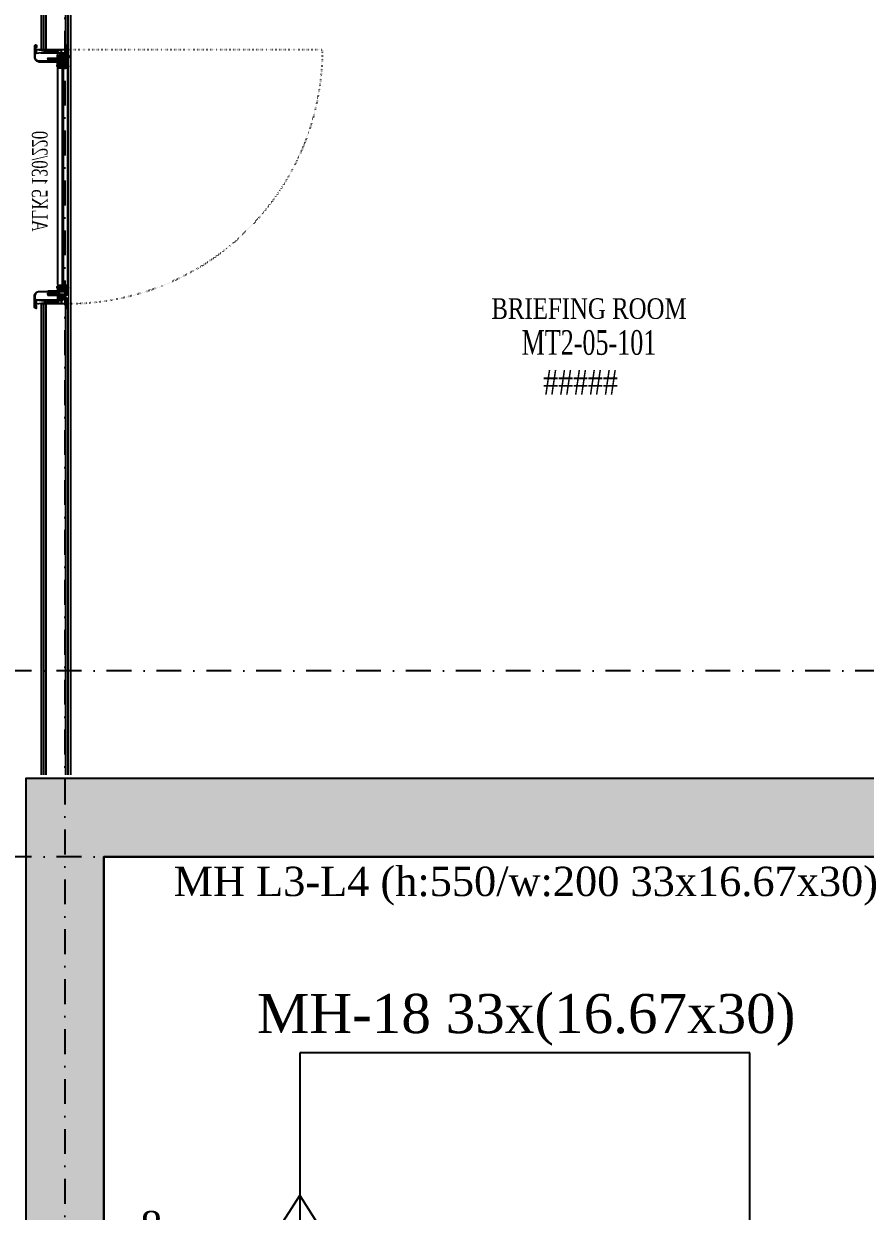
# Model space of a CAD drawing. Header units: inches. Extents: x -772 to 6765, y -813 to 4093.
# Drawn here: x 1229 to 1659, y 2369 to 2976 of the extents above; entities that cross this region are included whole.
import ezdxf
from ezdxf.enums import TextEntityAlignment as Align

# ---------------------------------------------------------------- set-up
doc = ezdxf.new("R2010")
doc.units = ezdxf.units.IN
doc.header["$MEASUREMENT"] = 0
doc.set_wipeout_variables(frame=1)
for name, pattern in [('DASHDOT', [25.4, 12.7, -6.35, 0, -6.35]), ('DASHED', [19.05, 12.7, -6.35]), ('DOT2', [3.175, 0, -3.175]), ('TRATTO-PUNTO', [1, 0.5, -0.25, 0, -0.25])]:
    doc.linetypes.add(name, pattern=pattern)
for name, color, linetype in [('A_Cam_Glazing', 143, 'Continuous'), ('A_Cam_Tarama', 141, 'Continuous'), ('A_Camekan_Showcase', 11, 'Continuous'), ('A_DogramaAks', 1, 'DASHDOT'), ('A_DuvarAlcipan_WallPlasterboard', 53, 'Continuous'), ('A_IzdusumGenel_ProjectionGeneral', 54, 'DOT2'), ('A_Kapi_Mentese', 194, 'Continuous'), ('A_Metal_Metal', 187, 'Continuous'), ('FHM_BEYAZ ALÇIPAN', 7, 'Continuous'), ('H_GAP_KapiIzdusum', 8, 'DOT2'), ('H_GAP_PozKapi', 9, 'Continuous'), ('H_ROM_MahalEng', 61, 'Continuous'), ('H_ROM_MahalNumarasi', 61, 'Continuous'), ('H_STR_Aks', 250, 'DASHDOT'), ('H_STR_Betonarme', 4, 'Continuous'), ('H_STR_BetonarmeTarama', 251, 'Continuous'), ('H_STR_Merdiven', 190, 'Continuous'), ('H_TXT_Yazi_Text', 72, 'Continuous'), ('TARAMA', 251, 'Continuous')]:
    doc.layers.add(name, color=color, linetype=linetype)
doc.layers.add('H_GAP_Kapi', color=120, linetype='Continuous', lineweight=25)
doc.styles.add('HG', font='times.ttf')
doc.styles.add('HG_POZ', font='times.ttf')
doc.styles.add('XR_IZM_MH_PLN_04_ROM$0$HG', font='times.ttf')

# ---------------------------------------------------------------- blocks, each defined once
blk = doc.blocks.new('*U48')
at = {"layer": 'Defpoints'}
blk.add_lwpolyline([(430, 0), (0, 0), (0, -820), (430, -820)], close=True, dxfattribs=at)
at = {"layer": 'H_STR_Merdiven'}
for p, q in [((330, -100), (100, -100)), ((100, -100), (100, -403)), ((330, -187), (330, -100)), ((80.75, -203), (100, -173)), ((100, -173), (119.25, -203))]:
    blk.add_line(p, q, dxfattribs=at)
at = {"layer": 'Defpoints', "style": 'HG'}
blk.add_text('MH L3-L4 (h:550/w:200 33x16.67x30)', height=15, dxfattribs=at).set_placement((215.54, -20), align=Align.CENTER)
at = {"layer": 'H_TXT_Yazi_Text', "style": 'HG'}
blk.add_text('8', height=15, dxfattribs=at).set_placement((24.22, -195.88), align=Align.CENTER)
blk.add_attdef('MERDIVENADI', text='', height=20, dxfattribs=at).set_placement((215.23, -90), align=Align.CENTER)
blk = doc.blocks.new('Not_Mahal')
at = {"color": 0, "style": 'XR_IZM_MH_PLN_04_ROM$0$HG', "width": 0.7}
blk.add_attdef('NO', text='', height=18, dxfattribs=at).set_placement((0, 22.5), align=Align.MIDDLE_CENTER)
blk = doc.blocks.new('314044')
at = {"layer": 'A_Kapi_Mentese', "linetype": 'DOT2', "ltscale": 0.01}
for p, q in [((9.4, 0.2), (-8.5, 0.2)), ((0, 9.9), (0, -9.6))]:
    blk.add_line(p, q, dxfattribs=at)
for points in [[(13.7, 14), (14.3, 14, 0.493145), (15.8, 15.9), (14.2, 21.8), (14.2, 38.4), (18.1, 44.9, -0.263278), (19.8, 45.9), (21.7, 45.9), (21.7, 43.4), (21, 43.4, 0.339454), (20, 42.7), (18.7, 37.8), (18.7, 30.4), (18.4, 30.1), (18.7, 29.8), (18.7, 22.4), (19.6, 19.1, 0.339454), (20.6, 18.4), (21.3, 18.4), (21.7, 18), (21.2, 17.5), (21.7, 17), (21.2, 16.5), (21.7, 16), (21.2, 15.5), (21.7, 15), (21.2, 14.5), (21.7, 14), (23.7, 14), (23.7, 12.5), (15.2, 11), (2, 11, 0.414214), (1.5, 10.5), (1.5, 6.5, 0.310868), (2.1, 5.6, -5.415339), (-2.1, 5.6, 0.310868), (-1.5, 6.5), (-1.5, 12.5, -0.414214), (0, 14), (13.8, 14), (14.3, 14.5), (13.8, 15), (14.3, 15.5), (13.8, 16), (14.3, 16.5), (13.8, 17), (14.3, 17.5), (13.8, 18), (14.2, 18.4), (15.1, 18.4)], [(14.2, 37.8), (12.8, 41.9, -0.414214), (12.3, 42.4), (12.3, 45.9), (10.3, 45.9), (10.3, 31.1), (10.6, 30.8), (10.3, 30.5), (10.3, 15.7), (12.3, 15.7), (12.3, 19.2, -0.414214), (12.8, 19.7), (14.2, 23.9)], [(15.9, 41.3), (15.5, 42.7, 0.339454), (14.6, 43.4), (13.8, 43.4), (13.8, 45.9), (15.7, 45.9, -0.263278), (17.4, 44.9), (17.7, 44.3)], [(19.7, 41.1), (21.4, 38.4), (21.4, 21.8), (20.5, 18.4, -0.339454)], [(21.3, 37.6), (22.7, 41.8, 0.414214), (23.2, 42.3), (23.2, 45.8), (25.2, 45.8), (25.2, 31), (24.9, 30.7), (25.2, 30.4), (25.2, 15.7)], [(25.2, 15.7), (23.2, 15.7), (23.2, 19.2, 0.414214), (22.7, 19.7), (21.3, 23.9)]]:
    blk.add_lwpolyline(points, format="xyb", dxfattribs=at)
blk.add_circle((0, 0.2), 4, dxfattribs=at)
blk = doc.blocks.new('312058')
at = {"layer": 'TARAMA'}
h = blk.add_hatch(dxfattribs=at)
h.set_pattern_fill('DOTS', color=256, scale=8, style=0)
h.set_pattern_definition([(0, (-638.794, -1104.35344), (0.25, 0.5), [0, -0.5])])
edge = h.paths.add_edge_path()
edge.add_arc((2.3, 3.3), 0.1, 100.1882, 180)
edge.add_line((2.2, 3.3), (2.2, 1))
edge.add_arc((1.9, 1), 0.3, 270, 360, ccw=False)
edge.add_line((1.9, 0.7), (1.2, 0.7))
edge.add_arc((1.2, 1), 0.3, 180, 270, ccw=False)
edge.add_line((0.9, 1), (0.9, 1.8))
edge.add_arc((0.8, 1.8), 0.1, 0, 90)
edge.add_line((0.8, 1.9), (0.2, 1.9))
edge.add_arc((0.2, 1.8), 0.1, 90, 180)
edge.add_line((0.1, 1.8), (0.1, -1.8))
edge.add_arc((0.2, -1.8), 0.1, 180, 270)
edge.add_line((0.2, -1.9), (0.8, -1.9))
edge.add_arc((0.8, -1.8), 0.1, 270, 360)
edge.add_line((0.9, -1.8), (0.9, -0.9))
edge.add_arc((1.2, -0.9), 0.3, 90, 180, ccw=False)
edge.add_line((1.2, -0.6), (1.9, -0.6))
edge.add_arc((1.9, -0.9), 0.3, 0, 90, ccw=False)
edge.add_line((2.2, -0.9), (2.2, -11.4))
edge.add_arc((2.7, -11.4), 0.5, 180.00002, 359.99998)
edge.add_line((3.2, -11.4), (3.2, -4))
edge.add_arc((3.5, -4), 0.3, 79.8118, 180, ccw=False)
edge.add_line((3.6, -3.7), (4.9, -3.9))
edge.add_arc((4.9, -3.8), 0.1, 259.8118, 420)
edge.add_line((5, -3.7), (4.3, -3.3))
edge.add_arc((4.4, -3.1), 0.25, 126.40726, 240, ccw=False)
edge.add_arc((2.1, 0), 3.6, 306.40726, 413.59274)
edge.add_arc((4.4, 3.1), 0.25, 120, 233.59274, ccw=False)
edge.add_line((4.3, 3.3), (5, 3.7))
edge.add_arc((4.9, 3.8), 0.1, 300, 460.1882)
edge.add_line((4.9, 3.9), (2.3, 3.4))
edge = h.paths.add_edge_path(flags=16)
edge.add_arc((3, 2.7), 0.3, 71.25066, 180)
edge.add_line((2.7, 2.7), (2.7, -2.7))
edge.add_arc((3, -2.7), 0.3, 180, 288.74934)
edge.add_arc((2.1, 0), 3.1, 288.74934, 431.25066)
for points in [[(2.3, 3.5, 0.363041), (2.1, 3.3), (2.1, 1, -0.414214), (1.9, 0.8), (1.2, 0.8, -0.414214), (1, 1), (1, 1.8, 0.414214), (0.8, 2), (0.2, 2, 0.414214), (0, 1.8), (0, -1.8, 0.414214), (0.2, -2), (0.8, -2, 0.414214), (1, -1.8), (1, -0.9, -0.414214), (1.2, -0.8), (1.9, -0.8, -0.414214), (2.1, -0.9), (2.1, -11.4, 1), (3.3, -11.4), (3.3, -4, -0.467308), (3.5, -3.8), (4.9, -4, 0.8405), (5, -3.6), (4.3, -3.2, -0.540657), (4.3, -3, 0.505057), (4.3, 3, -0.540657), (4.3, 3.2), (5, 3.6, 0.8405), (4.9, 4)], [(3.1, 2.8, 0.513651), (2.8, 2.7), (2.8, -2.7, 0.513651), (3.1, -2.8, 0.716599)]]:
    blk.add_lwpolyline(points, format="xyb", close=True)
blk = doc.blocks.new('312063')
at = {"layer": 'TARAMA'}
h = blk.add_hatch(dxfattribs=at)
h.set_pattern_fill('NET', color=256, scale=10, angle=315, style=0)
edge = h.paths.add_edge_path()
edge.add_arc((-0.2, -2), 0.2, 0, 90)
edge.add_line((-0.2, -1.8), (-0.8, -1.8))
edge.add_arc((-0.8, -2), 0.2, 90, 180)
edge.add_line((-1, -2), (-1, -4.1))
edge.add_arc((-1.2, -4.1), 0.2, -80.81805, 0, ccw=False)
edge.add_line((-1.1, -4.3), (-3.7, -4.6))
edge.add_arc((-3.8, -4.4), 0.2, 121.15973, 279.18195, ccw=False)
edge.add_line((-3.9, -4.2), (-3.7, -4.1))
edge.add_arc((-3.8, -3.9), 0.2, 301.15973, 421.38314)
edge.add_arc((-2.1, -0.9), 3.25, 118.61686, 241.38314, ccw=False)
edge.add_arc((-3.8, 2.1), 0.2, 298.61686, 418.84027)
edge.add_line((-3.7, 2.3), (-3.9, 2.4))
edge.add_arc((-3.8, 2.6), 0.2, 80.81805, 238.84027, ccw=False)
edge.add_line((-3.7, 2.8), (-1.1, 2.5))
edge.add_arc((-1.2, 2.3), 0.2, 0, 80.81805, ccw=False)
edge.add_line((-1, 2.3), (-1, 0.2))
edge.add_arc((-0.8, 0.2), 0.2, 180, 270)
edge.add_line((-0.8, 0), (-0.2, 0))
edge.add_arc((-0.2, 0.2), 0.2, 270, 360)
edge.add_line((0, 0.2), (0, 1))
edge.add_arc((0.2, 1), 0.2, 90, 180, ccw=False)
edge.add_line((0.2, 1.2), (0.8, 1.2))
edge.add_arc((0.8, 1), 0.2, 0, 90, ccw=False)
edge.add_line((1, 1), (1, -2.8))
edge.add_arc((0.8, -2.8), 0.2, 270, 360, ccw=False)
edge.add_line((0.8, -3), (0.2, -3))
edge.add_arc((0.2, -2.8), 0.2, 180, 270, ccw=False)
edge.add_line((0, -2.8), (0, -2))
edge = h.paths.add_edge_path(flags=16)
edge.add_arc((-2.4, -2.8), 0.5, 262.51649, 360)
edge.add_line((-1.9, -2.8), (-1.9, 1))
edge.add_arc((-2.4, 1), 0.5, 360, 457.48351)
edge.add_arc((-2.1, -0.9), 2.45, 97.48351, 262.51649)
for points in [[(0, -2, 0.414214), (-0.2, -1.8), (-0.8, -1.8, 0.414214), (-1, -2), (-1, -4.1, -0.368018), (-1.1, -4.3), (-3.7, -4.6, -0.824499), (-3.9, -4.2), (-3.7, -4.1, 0.578651), (-3.7, -3.8, -0.593558), (-3.7, 2, 0.578651), (-3.7, 2.3), (-3.9, 2.4, -0.824499), (-3.7, 2.8), (-1.1, 2.5, -0.368018), (-1, 2.3), (-1, 0.2, 0.414214), (-0.8, 0), (-0.2, 0, 0.414214), (0, 0.2), (0, 1, -0.414214), (0.2, 1.2), (0.8, 1.2, -0.414214), (1, 1), (1, -2.8, -0.414214), (0.8, -3), (0.2, -3, -0.414214), (0, -2.8)], [(-2.4, -3.3, 0.453007), (-1.9, -2.8), (-1.9, 1, 0.453007), (-2.4, 1.5, 0.877231)]]:
    blk.add_lwpolyline(points, format="xyb", close=True)
blk = doc.blocks.new('*U245')
at = {"ltscale": 15}
for p, q in [((-27.9, 0.9), (-28.7, 0)), ((-27.9, -0.9), (-28.7, 0)), ((-25.9, 1.5), (-27.9, 0.9)), ((-25.9, 1.5), (-25.9, -1.5)), ((-23.9, -2.1), (-21.5, 2.1)), ((-23.7, -2.2), (-21.3, 2)), ((-22.4, -2.1), (-20, 2.1)), ((-22.2, -2.2), (-19.8, 2)), ((-21.5, 1.5), (-21.3, 2)), ((-20.9, -2.1), (-18.5, 2.1)), ((-20.7, -2.2), (-18.3, 2)), ((-20, 1.5), (-19.8, 2)), ((-19.4, -2.1), (-17, 2.1)), ((-19.2, -2.2), (-16.8, 2)), ((-18.5, 1.5), (-18.3, 2)), ((-17.9, -2.1), (-15.5, 2.1)), ((-17.7, -2.2), (-15.3, 2)), ((-17, 1.5), (-16.8, 2)), ((-16.4, -2.1), (-14, 2.1)), ((-16.2, -2.2), (-13.8, 2)), ((-15.5, 1.5), (-15.3, 2)), ((-14.9, -2.1), (-12.5, 2.1)), ((-14.7, -2.2), (-12.3, 2)), ((-14, 1.5), (-13.8, 2)), ((-13.4, -2.1), (-11, 2.1)), ((-13.2, -2.2), (-10.8, 2)), ((-12.5, 1.5), (-12.3, 2)), ((-11.9, -2.1), (-9.5, 2.1)), ((-11.7, -2.2), (-9.3, 2)), ((-11, 1.5), (-10.8, 2)), ((-10.4, -2.1), (-8, 2.1)), ((-10.2, -2.2), (-7.8, 2)), ((-9.5, 1.5), (-9.3, 2)), ((-8.9, -2.1), (-6.5, 2.1)), ((-8.7, -2.2), (-6.3, 2)), ((-8, 1.5), (-7.8, 2)), ((-7.4, -2.1), (-5, 2.1)), ((-7.2, -2.2), (-4.8, 2)), ((-6.5, 1.5), (-6.3, 2)), ((-5.9, -2.1), (-3.5, 2.1)), ((-5.7, -2.2), (-3.3, 2)), ((-5, 1.5), (-4.8, 2)), ((-4.4, -2.1), (-2, 2.1)), ((-4.2, -2.2), (-1.8, 2)), ((-3.5, 1.5), (-3.3, 2)), ((-2, 1.5), (-1.8, 2)), ((-0.5, 4.2), (-1.5, 1.5)), ((0, 0.5), (-0.6, 0.5)), ((-27.9, -0.9), (-25.9, -1.5)), ((-8.6, -1.5), (-25.9, -1.5)), ((-23.9, -2.1), (-23.9, -1.5)), ((-23.3, -1.5), (-22.1, -1.5)), ((-22.4, -2.1), (-22.4, -1.5)), ((-21.8, -1.5), (-20.6, -1.5)), ((-20.9, -2.1), (-20.9, -1.5)), ((-20.3, -1.5), (-19.1, -1.5)), ((-19.4, -2.1), (-19.4, -1.5)), ((-18.8, -1.5), (-17.6, -1.5)), ((-17.9, -2.1), (-17.9, -1.5)), ((-17.3, -1.5), (-16.1, -1.5)), ((-16.4, -2.1), (-16.4, -1.5)), ((-15.8, -1.5), (-14.6, -1.5)), ((-14.9, -2.1), (-14.9, -1.5)), ((-14.3, -1.5), (-13.1, -1.5)), ((-13.4, -2.1), (-13.4, -1.5)), ((-12.8, -1.5), (-11.6, -1.5)), ((-11.9, -2.1), (-11.9, -1.5)), ((-11.3, -1.5), (-10.1, -1.5)), ((-10.4, -2.1), (-10.4, -1.5)), ((-9.8, -1.5), (-8.6, -1.5)), ((-8.9, -2.1), (-8.9, -1.5)), ((-8.3, -1.5), (-7.1, -1.5)), ((-7.4, -2.1), (-7.4, -1.5)), ((-6.8, -1.5), (-5.6, -1.5)), ((-5.9, -2.1), (-5.9, -1.5)), ((-5.3, -1.5), (-4.1, -1.5)), ((-4.4, -2.1), (-4.4, -1.5)), ((-3.8, -1.5), (-2.1, -1.5)), ((-0.5, -4.2), (-1.5, -1.5)), ((0, -0.5), (-0.6, -0.5))]:
    blk.add_line(p, q, dxfattribs=at)
for p, q in [((-6.9, 1.5), (-25.9, 1.5)), ((-20.4, 1.5), (-21.6, 1.5)), ((-18.9, 1.5), (-20.1, 1.5)), ((-17.4, 1.5), (-18.6, 1.5)), ((-15.9, 1.5), (-17.1, 1.5)), ((-14.4, 1.5), (-15.6, 1.5)), ((-12.9, 1.5), (-14.1, 1.5)), ((-11.4, 1.5), (-12.6, 1.5)), ((-9.9, 1.5), (-11.1, 1.5)), ((-8.4, 1.5), (-9.6, 1.5)), ((-6.9, 1.5), (-8.1, 1.5)), ((-5.4, 1.5), (-6.6, 1.5)), ((-3.9, 1.5), (-5.1, 1.5)), ((-2.4, 1.5), (-3.6, 1.5)), ((-1.5, 1.5), (-2.1, 1.5)), ((0, 0.5), (0, 4.1)), ((-1.5, -1.5), (-2.1, -1.5)), ((0, -0.5), (0, -4.1))]:
    blk.add_line(p, q)
for centre, radius, start, end in [((-29, 3.9), 3.92, 274.361, 322.10246), ((-29, -3.9), 3.92, 37.89754, 85.639), ((-21.4, 2), 0.0971, 330.32042, 150.32042), ((-19.9, 2), 0.0971, 330.32042, 150.32042), ((-18.4, 2), 0.0971, 330.32042, 150.32042), ((-16.9, 2), 0.0971, 330.32042, 150.32042), ((-15.4, 2), 0.0971, 330.32042, 150.32042), ((-13.9, 2), 0.0971, 330.32042, 150.32042), ((-12.4, 2), 0.0971, 330.32042, 150.32042), ((-10.9, 2), 0.0971, 330.32042, 150.32042), ((-9.4, 2), 0.0971, 330.32042, 150.32042), ((-7.9, 2), 0.0971, 330.32042, 150.32042), ((-6.4, 2), 0.0971, 330.32042, 150.32042), ((-4.9, 2), 0.0971, 330.32042, 150.32042), ((-3.4, 2), 0.0971, 330.32042, 150.32042), ((-1.9, 2), 0.0971, 330.32042, 150.32042), ((-0.6, 0), 0.486, 90, 270), ((-0.3, 4.1), 0.25, 0, 150.08641), ((-23.8, -2.2), 0.0971, 150.32042, 330.32042), ((-22.3, -2.2), 0.0971, 150.32042, 330.32042), ((-20.8, -2.2), 0.0971, 150.32042, 330.32042), ((-19.3, -2.2), 0.0971, 150.32042, 330.32042), ((-17.8, -2.2), 0.0971, 150.32042, 330.32042), ((-16.3, -2.2), 0.0971, 150.32042, 330.32042), ((-14.8, -2.2), 0.0971, 150.32042, 330.32042), ((-13.3, -2.2), 0.0971, 150.32042, 330.32042), ((-11.8, -2.2), 0.0971, 150.32042, 330.32042), ((-10.3, -2.2), 0.0971, 150.32042, 330.32042), ((-8.8, -2.2), 0.0971, 150.32042, 330.32042), ((-7.3, -2.2), 0.0971, 150.32042, 330.32042), ((-5.8, -2.2), 0.0971, 150.32042, 330.32042), ((-4.3, -2.2), 0.0971, 150.32042, 330.32042), ((-0.3, -4.1), 0.25, 209.91359, 0)]:
    blk.add_arc(centre, radius, start, end, dxfattribs=at)
blk = doc.blocks.new('*U246')
at = {"ltscale": 15}
for p, q in [((-18.9, 0.9), (-19.7, 0)), ((-18.9, -0.9), (-19.7, 0)), ((-16.9, 1.5), (-18.9, 0.9)), ((-16.9, 1.5), (-16.9, -1.5)), ((-14.9, -2.1), (-12.5, 2.1)), ((-14.7, -2.2), (-12.3, 2)), ((-13.4, -2.1), (-11, 2.1)), ((-13.2, -2.2), (-10.8, 2)), ((-12.5, 1.5), (-12.3, 2)), ((-11.9, -2.1), (-9.5, 2.1)), ((-11.7, -2.2), (-9.3, 2)), ((-11, 1.5), (-10.8, 2)), ((-10.4, -2.1), (-8, 2.1)), ((-10.2, -2.2), (-7.8, 2)), ((-9.5, 1.5), (-9.3, 2)), ((-8.9, -2.1), (-6.5, 2.1)), ((-8.7, -2.2), (-6.3, 2)), ((-8, 1.5), (-7.8, 2)), ((-7.4, -2.1), (-5, 2.1)), ((-7.2, -2.2), (-4.8, 2)), ((-6.5, 1.5), (-6.3, 2)), ((-5.9, -2.1), (-3.5, 2.1)), ((-5.7, -2.2), (-3.3, 2)), ((-5, 1.5), (-4.8, 2)), ((-4.4, -2.1), (-2, 2.1)), ((-4.2, -2.2), (-1.8, 2)), ((-3.5, 1.5), (-3.3, 2)), ((-2, 1.5), (-1.8, 2)), ((-0.5, 4.2), (-1.5, 1.5)), ((0, 0.5), (-0.6, 0.5)), ((-18.9, -0.9), (-16.9, -1.5)), ((-8.6, -1.5), (-16.9, -1.5)), ((-14.9, -2.1), (-14.9, -1.5)), ((-14.3, -1.5), (-13.1, -1.5)), ((-13.4, -2.1), (-13.4, -1.5)), ((-12.8, -1.5), (-11.6, -1.5)), ((-11.9, -2.1), (-11.9, -1.5)), ((-11.3, -1.5), (-10.1, -1.5)), ((-10.4, -2.1), (-10.4, -1.5)), ((-9.8, -1.5), (-8.6, -1.5)), ((-8.9, -2.1), (-8.9, -1.5)), ((-8.3, -1.5), (-7.1, -1.5)), ((-7.4, -2.1), (-7.4, -1.5)), ((-6.8, -1.5), (-5.6, -1.5)), ((-5.9, -2.1), (-5.9, -1.5)), ((-5.3, -1.5), (-4.1, -1.5)), ((-4.4, -2.1), (-4.4, -1.5)), ((-3.8, -1.5), (-2.1, -1.5)), ((-0.5, -4.2), (-1.5, -1.5)), ((0, -0.5), (-0.6, -0.5))]:
    blk.add_line(p, q, dxfattribs=at)
for p, q in [((-6.9, 1.5), (-16.9, 1.5)), ((-11.4, 1.5), (-12.6, 1.5)), ((-9.9, 1.5), (-11.1, 1.5)), ((-8.4, 1.5), (-9.6, 1.5)), ((-6.9, 1.5), (-8.1, 1.5)), ((-5.4, 1.5), (-6.6, 1.5)), ((-3.9, 1.5), (-5.1, 1.5)), ((-2.4, 1.5), (-3.6, 1.5)), ((-1.5, 1.5), (-2.1, 1.5)), ((0, 0.5), (0, 4.1)), ((-1.5, -1.5), (-2.1, -1.5)), ((0, -0.5), (0, -4.1))]:
    blk.add_line(p, q)
for centre, radius, start, end in [((-20, 3.9), 3.92, 274.361, 322.10246), ((-20, -3.9), 3.92, 37.89754, 85.639), ((-12.4, 2), 0.0971, 330.32042, 150.32042), ((-10.9, 2), 0.0971, 330.32042, 150.32042), ((-9.4, 2), 0.0971, 330.32042, 150.32042), ((-7.9, 2), 0.0971, 330.32042, 150.32042), ((-6.4, 2), 0.0971, 330.32042, 150.32042), ((-4.9, 2), 0.0971, 330.32042, 150.32042), ((-3.4, 2), 0.0971, 330.32042, 150.32042), ((-1.9, 2), 0.0971, 330.32042, 150.32042), ((-0.6, 0), 0.486, 90, 270), ((-0.3, 4.1), 0.25, 0, 150.08641), ((-14.8, -2.2), 0.0971, 150.32042, 330.32042), ((-13.3, -2.2), 0.0971, 150.32042, 330.32042), ((-11.8, -2.2), 0.0971, 150.32042, 330.32042), ((-10.3, -2.2), 0.0971, 150.32042, 330.32042), ((-8.8, -2.2), 0.0971, 150.32042, 330.32042), ((-7.3, -2.2), 0.0971, 150.32042, 330.32042), ((-5.8, -2.2), 0.0971, 150.32042, 330.32042), ((-4.3, -2.2), 0.0971, 150.32042, 330.32042), ((-0.3, -4.1), 0.25, 209.91359, 0)]:
    blk.add_arc(centre, radius, start, end, dxfattribs=at)
blk = doc.blocks.new('ALK 5 (mirror)')
at = {"lineweight": -3, "ltscale": 0.2}
blk.add_wipeout([(3656.11, 1641.61), (3526.08, 1641.61), (3526.08, 1624.65), (3656.11, 1624.65)], dxfattribs=at).dxf.layer = 'H_GAP_KapiIzdusum'
at = {"layer": 'A_Cam_Glazing'}
for p, q in [((3647.65, 1639.23), (3534.56, 1639.23)), ((3534.56, 1638.63), (3534.56, 1639.23)), ((3534.56, 1638.63), (3534.56, 1639.23)), ((3647.65, 1638.63), (3534.56, 1638.63)), ((3647.65, 1638.63), (3647.65, 1639.23))]:
    blk.add_line(p, q, dxfattribs=at)
at = {"layer": 'A_Cam_Tarama'}
for p, q in [((3647.65, 1639.03), (3534.56, 1639.03)), ((3647.65, 1638.83), (3534.56, 1638.83))]:
    blk.add_line(p, q, dxfattribs=at)
at = {"layer": 'A_Camekan_Showcase'}
for p, q in [((3535.95, 1641.61), (3646.42, 1641.61)), ((3646.42, 1636.31), (3535.95, 1636.31))]:
    blk.add_line(p, q, dxfattribs=at)
at = {"layer": 'A_DogramaAks', "linetype": 'TRATTO-PUNTO'}
for p, q in [((3531, 1638.32), (3526.82, 1638.32)), ((3651.21, 1638.32), (3655.39, 1638.32))]:
    blk.add_line(p, q, dxfattribs=at)
at = {"layer": 'A_DuvarAlcipan_WallPlasterboard'}
blk.add_line((3656.11, 1638.05), (3656.11, 1640.55), dxfattribs=at)
at = {"layer": 'A_IzdusumGenel_ProjectionGeneral', "linetype": 'DASHED'}
for p, q in [((3528.37, 1641.16), (3525.07, 1641.41)), ((3525.07, 1641.16), (3528.37, 1641.41)), ((3526.1, 1625.55), (3528.1, 1640.55)), ((3528.1, 1625.55), (3526.1, 1640.55)), ((3526.1, 1640.55), (3526.1, 1625.55)), ((3529.65, 1639.12), (3529.27, 1640.12)), ((3530.24, 1639.1), (3530.62, 1640.12)), ((3533.93, 1637.16), (3532.58, 1640.76)), ((3532.58, 1637.16), (3533.93, 1640.76)), ((3648.28, 1637.16), (3649.63, 1640.76)), ((3649.63, 1637.16), (3648.28, 1640.76)), ((3651.97, 1639.1), (3651.59, 1640.12)), ((3652.56, 1639.12), (3652.94, 1640.12)), ((3653.84, 1641.16), (3657.14, 1641.41)), ((3657.14, 1641.16), (3653.84, 1641.41)), ((3654.11, 1625.55), (3656.11, 1640.55)), ((3656.11, 1625.55), (3654.11, 1640.55)), ((3654.11, 1640.55), (3654.11, 1625.55)), ((3529.27, 1636.52), (3529.65, 1637.52)), ((3530.62, 1636.52), (3530.24, 1637.54)), ((3651.59, 1636.52), (3651.97, 1637.54)), ((3652.94, 1636.52), (3652.56, 1637.52)), ((3525.07, 1624.7), (3528.37, 1624.95)), ((3528.37, 1624.7), (3525.07, 1624.95)), ((3657.14, 1624.7), (3653.84, 1624.95)), ((3653.84, 1624.7), (3657.14, 1624.95))]:
    blk.add_line(p, q, dxfattribs=at)
at = {"layer": 'A_IzdusumGenel_ProjectionGeneral', "linetype": 'Continuous'}
for p, q in [((3528.77, 1639.02), (3528.45, 1639.02)), ((3528.77, 1638.92), (3528.45, 1638.92)), ((3528.77, 1638.12), (3528.77, 1638.52)), ((3653.44, 1639.02), (3653.76, 1639.02)), ((3653.44, 1638.92), (3653.76, 1638.92)), ((3653.44, 1638.12), (3653.44, 1638.52)), ((3528.77, 1637.72), (3528.45, 1637.72)), ((3528.77, 1637.62), (3528.45, 1637.62)), ((3529.07, 1637.52), (3529.22, 1637.52)), ((3529.29, 1637.52), (3530.22, 1637.52)), ((3652.91, 1637.52), (3651.99, 1637.52)), ((3653.14, 1637.52), (3652.99, 1637.52)), ((3653.44, 1637.72), (3653.76, 1637.72)), ((3653.44, 1637.62), (3653.76, 1637.62))]:
    blk.add_line(p, q, dxfattribs=at)
at = {"layer": 'A_IzdusumGenel_ProjectionGeneral', "linetype": 'DASHED'}
for points in [[(3525.07, 1641.16), (3525.07, 1641.41), (3528.37, 1641.41), (3528.37, 1641.16)], [(3533.93, 1637.16), (3532.58, 1637.16), (3532.58, 1640.76), (3533.93, 1640.76)], [(3648.28, 1637.16), (3649.63, 1637.16), (3649.63, 1640.76), (3648.28, 1640.76)], [(3657.14, 1641.16), (3657.14, 1641.41), (3653.84, 1641.41), (3653.84, 1641.16)], [(3525.07, 1624.7), (3525.07, 1624.95), (3528.37, 1624.95), (3528.37, 1624.7)], [(3657.14, 1624.7), (3657.14, 1624.95), (3653.84, 1624.95), (3653.84, 1624.7)]]:
    blk.add_lwpolyline(points, close=True, dxfattribs=at)
for points in [[(3526.1, 1625.55), (3528.1, 1625.55), (3528.1, 1640.55), (3526.1, 1640.55)], [(3529.27, 1639.12), (3529.27, 1640.12), (3530.62, 1640.12), (3530.62, 1636.52)], [(3652.94, 1639.12), (3652.94, 1640.12), (3651.59, 1640.12), (3651.59, 1636.52)], [(3654.11, 1625.55), (3656.11, 1625.55), (3656.11, 1640.55), (3654.11, 1640.55)], [(3530.62, 1636.52), (3529.27, 1636.52), (3529.27, 1637.5)], [(3651.59, 1636.52), (3652.94, 1636.52), (3652.94, 1637.5)]]:
    blk.add_lwpolyline(points, dxfattribs=at)
at = {"layer": 'A_IzdusumGenel_ProjectionGeneral', "linetype": 'Continuous'}
for points in [[(3528.45, 1637.37), (3528.3, 1637.37, -0.414214), (3528.2, 1637.47), (3528.2, 1639.17, -0.414214), (3528.3, 1639.27), (3528.45, 1639.27), (3528.45, 1638.52), (3528.3, 1638.52), (3528.3, 1638.12), (3528.45, 1638.12)], [(3653.76, 1637.37), (3653.91, 1637.37, 0.414214), (3654.01, 1637.47), (3654.01, 1639.17, 0.414214), (3653.91, 1639.27), (3653.76, 1639.27), (3653.76, 1638.52), (3653.91, 1638.52), (3653.91, 1638.12), (3653.76, 1638.12)]]:
    blk.add_lwpolyline(points, format="xyb", close=True, dxfattribs=at)
for points in [[(3528.77, 1637.37), (3529.07, 1637.37), (3529.07, 1639.27), (3528.77, 1639.27), (3528.77, 1638.52), (3528.97, 1638.52), (3528.97, 1638.12), (3528.77, 1638.12)], [(3653.44, 1637.37), (3653.14, 1637.37), (3653.14, 1639.27), (3653.44, 1639.27), (3653.44, 1638.52), (3653.24, 1638.52), (3653.24, 1638.12), (3653.44, 1638.12)]]:
    blk.add_lwpolyline(points, close=True, dxfattribs=at)
for points in [[(3529.07, 1639.12), (3529.31, 1639.12, -0.303185), (3529.33, 1639.11, -0.099442), (3529.41, 1638.69, 0.10317), (3529.37, 1639.11, 0.134641), (3529.36, 1639.12, 0.424786), (3529.3, 1639.12)], [(3529.07, 1638.67, -0.20852), (3529.41, 1637.88, 0.24189), (3529.07, 1638.77)], [(3529.07, 1637.71, -0.054242), (3529.22, 1637.53, -0.771496), (3529.21, 1637.52, 0.370092), (3529.29, 1637.51, 0.307355), (3529.29, 1637.52, 0.086917), (3529.07, 1637.81)], [(3653.14, 1639.12), (3652.9, 1639.12, 0.303185), (3652.88, 1639.11, 0.099442), (3652.8, 1638.69, -0.10317), (3652.84, 1639.11, -0.134641), (3652.84, 1639.12, -0.424786), (3652.91, 1639.12)], [(3653.14, 1638.67, 0.20852), (3652.8, 1637.88, -0.24189), (3653.14, 1638.77)], [(3653.14, 1637.71, 0.054242), (3652.98, 1637.53, 0.771496), (3652.99, 1637.52, -0.370092), (3652.92, 1637.51, -0.307355), (3652.91, 1637.52, -0.086917), (3653.14, 1637.81)]]:
    blk.add_lwpolyline(points, format="xyb", dxfattribs=at)
for points in [[(3529.37, 1639.12), (3530.22, 1639.12), (3530.27, 1639.07), (3530.27, 1637.57), (3530.22, 1637.52), (3530.22, 1639.12)], [(3652.84, 1639.12), (3651.99, 1639.12), (3651.94, 1639.07), (3651.94, 1637.57), (3651.99, 1637.52), (3651.99, 1639.12)]]:
    blk.add_lwpolyline(points, dxfattribs=at)
at = {"layer": 'A_Metal_Metal'}
for points in [[(3524.7, 1641.02, -0.528949), (3524.71, 1641.03), (3524.77, 1641, 0.796678), (3524.8, 1641.05), (3524.56, 1641.32, 0.438262), (3524.44, 1641.32), (3524.2, 1641.05, 0.796678), (3524.23, 1641), (3524.3, 1641.03, -0.528949), (3524.3, 1641.02), (3524.3, 1640.84, -0.436313), (3524.3, 1640.83), (3523.91, 1640.86, 0.436313), (3523.9, 1640.86), (3523.9, 1640.6, 0.493145), (3523.95, 1640.56), (3524.13, 1640.61), (3524.87, 1640.61), (3525.05, 1640.56, 0.493145), (3525.1, 1640.6), (3525.1, 1640.86, 0.436313), (3525.1, 1640.86), (3524.71, 1640.83, -0.436313), (3524.7, 1640.84)], [(3530.92, 1635.86, 0.414213), (3530.82, 1635.76), (3530.82, 1631.46, -0.414214), (3530.77, 1631.41), (3530.67, 1631.41, -0.414214), (3530.62, 1631.46), (3530.62, 1636.22, 0.414214), (3530.52, 1636.32), (3528.9, 1636.32), (3528.9, 1636.47), (3529.07, 1636.47), (3529.07, 1638.29), (3529.1, 1638.32), (3529.07, 1638.35), (3529.07, 1640.17), (3528.9, 1640.17), (3528.9, 1640.96, 0.236068), (3528.7, 1641.36, 0.618034), (3528.54, 1641.28), (3528.54, 1640.99), (3527.92, 1640.99), (3527.92, 1641.11), (3528.42, 1641.11), (3528.42, 1641.46), (3525.02, 1641.46), (3525.02, 1641.11), (3525.52, 1641.11), (3525.52, 1640.99), (3525.02, 1640.99), (3525.02, 1640.86), (3524.72, 1640.86), (3524.7, 1640.94, -0.493145), (3524.73, 1640.98), (3524.9, 1640.98), (3524.9, 1641.26, 0.414214), (3524.7, 1641.46), (3524.6, 1641.46, 0.402543), (3524.1, 1640.98), (3524.27, 1640.98, -0.493145), (3524.3, 1640.94), (3524.28, 1640.86), (3523.95, 1640.86), (3523.95, 1640.96, -0.414214), (3524.6, 1641.61), (3528.4, 1641.61, -0.414214), (3529.05, 1640.96), (3529.05, 1640.52, 0.414214), (3529.25, 1640.32), (3531.17, 1640.32, -0.414214), (3531.2, 1640.29), (3531.2, 1639.85, -0.414214), (3531.17, 1639.82), (3531.12, 1639.82, -0.414214), (3531.07, 1639.87), (3531.07, 1639.92), (3531.12, 1639.92), (3531.12, 1640.02), (3531.09, 1640.15, 0.339457), (3531.04, 1640.19), (3530.87, 1640.19, 0.414214), (3530.82, 1640.14), (3530.82, 1638.37), (3530.79, 1638.32), (3530.82, 1638.27), (3530.82, 1637.14, 0.414214), (3530.87, 1637.09), (3531.04, 1637.09, 0.339462), (3531.09, 1637.12), (3531.12, 1637.26), (3531.12, 1637.36), (3531.07, 1637.36), (3531.07, 1637.41, -0.414214), (3531.12, 1637.46), (3531.17, 1637.46, -0.414214), (3531.2, 1637.43), (3531.2, 1637.01, -0.414205), (3531.15, 1636.96), (3530.87, 1636.96, 0.414205), (3530.82, 1636.91), (3530.82, 1636.16, 0.414214), (3530.92, 1636.06), (3531.59, 1636.06), (3531.62, 1636.03), (3531.65, 1636.06), (3532.04, 1636.06), (3532.04, 1636.61, -0.414214), (3532.09, 1636.66), (3532.19, 1636.66, -0.875), (3532.19, 1636.58), (3532.16, 1636.58, 0.414214), (3532.12, 1636.54), (3532.12, 1636.47, 0.414214), (3532.16, 1636.43), (3532.53, 1636.43, 0.414214), (3532.57, 1636.47), (3532.57, 1636.54, 0.414214), (3532.53, 1636.58), (3532.51, 1636.58, -0.875), (3532.51, 1636.66), (3532.6, 1636.66, -0.414214), (3532.65, 1636.61), (3532.65, 1631.56, -0.414214), (3532.5, 1631.41), (3532.49, 1631.41, -0.414214), (3532.44, 1631.46), (3532.44, 1631.57), (3532.47, 1631.57), (3532.47, 1636.16, 0.414214), (3532.37, 1636.26), (3532.31, 1636.26, 0.414214), (3532.21, 1636.16), (3532.21, 1635.96, -0.414213), (3532.11, 1635.86), (3530.92, 1635.86)], [(3524.6, 1640.93, -1), (3524.4, 1640.93), (3524.4, 1641.11, -1), (3524.6, 1641.11)], [(3532.38, 1639.01), (3532.38, 1640.14, 0.414214), (3532.33, 1640.19), (3532.17, 1640.19, 0.339457), (3532.12, 1640.15), (3532.08, 1640.02), (3532.08, 1639.92), (3532.13, 1639.92), (3532.13, 1639.87, -0.414214), (3532.08, 1639.82), (3532.03, 1639.82, -0.414214), (3532, 1639.85), (3532, 1640.27, -0.414203), (3532.05, 1640.32), (3532.33, 1640.32, 0.414214), (3532.38, 1640.37), (3532.38, 1640.76, 0.406531), (3532.33, 1640.81), (3531.24, 1640.84), (3531.24, 1640.69), (3531.31, 1640.69, -1), (3531.31, 1640.62), (3531.06, 1640.62, -1.012025), (3531.06, 1640.69), (3531.09, 1640.69, 0.414214), (3531.12, 1640.72), (3531.12, 1640.8, 0.414214), (3531.09, 1640.84), (3530.71, 1640.84, 0.414214), (3530.67, 1640.8), (3530.67, 1640.72, 0.414214), (3530.71, 1640.69), (3530.74, 1640.69, -1), (3530.74, 1640.62), (3530.6, 1640.62, -0.414214), (3530.55, 1640.67), (3530.55, 1640.96, -0.414214), (3531.2, 1641.61), (3535.2, 1641.61, -0.414214), (3535.55, 1641.26), (3535.55, 1641.06, -0.414215), (3535.5, 1641.01), (3535.42, 1641.01), (3535.42, 1641.07), (3534.8, 1641.06), (3534.8, 1641.19), (3535.4, 1641.19), (3535.4, 1641.26, 0.414214), (3535.2, 1641.46), (3534.13, 1641.46), (3534.13, 1639.01), (3534.1, 1638.96), (3534.13, 1638.9), (3534.13, 1636.46), (3535.2, 1636.46, 0.414213), (3535.4, 1636.66), (3535.4, 1636.72), (3534.8, 1636.72), (3534.8, 1636.86), (3535.42, 1636.84), (3535.42, 1636.91), (3535.5, 1636.91, -0.414215), (3535.55, 1636.86), (3535.55, 1636.66, -0.414213), (3535.2, 1636.31), (3533.33, 1636.31, -0.414214), (3533.18, 1636.46), (3533.18, 1636.86, 0.414214), (3533.08, 1636.96), (3532.03, 1636.96, -0.414214), (3532, 1636.99), (3532, 1637.43, -0.414214), (3532.03, 1637.46), (3532.08, 1637.46, -0.414214), (3532.13, 1637.41), (3532.13, 1637.36), (3532.08, 1637.36), (3532.08, 1637.26), (3532.12, 1637.12, 0.339457), (3532.17, 1637.09), (3532.33, 1637.09, 0.414214), (3532.38, 1637.14), (3532.38, 1638.9), (3532.41, 1638.96)], [(3533.33, 1636.86), (3533.33, 1636.49), (3533.98, 1636.49), (3533.98, 1636.96), (3533.78, 1636.96), (3533.78, 1637.11), (3533.98, 1637.11), (3533.98, 1640.81), (3533.78, 1640.81), (3533.78, 1640.96), (3533.98, 1640.96), (3533.98, 1641.43), (3531.2, 1641.43, 0.395634), (3530.73, 1640.99), (3532.73, 1640.99), (3532.73, 1640.81), (3532.53, 1640.81), (3532.53, 1637.11), (3533.08, 1637.11, -0.414214)], [(3534.28, 1638.51), (3534.28, 1639.41), (3534.56, 1639.41), (3534.56, 1639.46), (3535.41, 1639.46), (3535.41, 1639.41), (3535.56, 1639.41), (3535.56, 1640.94, 0.414214), (3535.51, 1640.99), (3535.48, 1640.99), (3535.41, 1641.01, 0.267949), (3535.36, 1641.01), (3535.3, 1640.99, -0.131652), (3535.28, 1640.99), (3534.91, 1640.99, 1), (3534.91, 1640.89), (3535.3, 1640.89, 0.089429), (3535.31, 1640.89), (3535.36, 1640.91, -0.523016), (3535.44, 1640.85), (3535.44, 1639.63, -0.414214), (3535.39, 1639.58), (3534.44, 1639.58), (3534.44, 1639.53), (3534.16, 1639.53), (3534.16, 1638.39), (3534.44, 1638.39), (3534.44, 1638.34), (3535.39, 1638.34, -0.414214), (3535.44, 1638.29), (3535.44, 1637.06, -0.523016), (3535.36, 1637), (3535.31, 1637.02, 0.089429), (3535.3, 1637.02), (3534.91, 1637.02, 1), (3534.91, 1636.92), (3535.28, 1636.92, -0.131652), (3535.3, 1636.92), (3535.36, 1636.9, 0.267949), (3535.41, 1636.9), (3535.48, 1636.92), (3535.51, 1636.92, 0.414214), (3535.56, 1636.97), (3535.56, 1638.51), (3535.41, 1638.51), (3535.41, 1638.46), (3534.56, 1638.46), (3534.56, 1638.51)], [(3647.93, 1638.51), (3647.93, 1639.41), (3647.65, 1639.41), (3647.65, 1639.46), (3646.8, 1639.46), (3646.8, 1639.41), (3646.65, 1639.41), (3646.65, 1640.94, -0.414214), (3646.7, 1640.99), (3646.73, 1640.99), (3646.8, 1641.01, -0.267949), (3646.85, 1641.01), (3646.9, 1640.99, 0.131652), (3646.93, 1640.99), (3647.3, 1640.99, -1), (3647.3, 1640.89), (3646.91, 1640.89, -0.089429), (3646.89, 1640.89), (3646.85, 1640.91, 0.523016), (3646.77, 1640.85), (3646.77, 1639.63, 0.414214), (3646.82, 1639.58), (3647.77, 1639.58), (3647.77, 1639.53), (3648.05, 1639.53), (3648.05, 1638.39), (3647.77, 1638.39), (3647.77, 1638.34), (3646.82, 1638.34, 0.414214), (3646.77, 1638.29), (3646.77, 1637.06, 0.523016), (3646.85, 1637), (3646.89, 1637.02, -0.089429), (3646.91, 1637.02), (3647.3, 1637.02, -1), (3647.3, 1636.92), (3646.93, 1636.92, 0.131652), (3646.9, 1636.92), (3646.85, 1636.9, -0.267949), (3646.8, 1636.9), (3646.73, 1636.92), (3646.7, 1636.92, -0.414214), (3646.65, 1636.97), (3646.65, 1638.51), (3646.8, 1638.51), (3646.8, 1638.46), (3647.65, 1638.46), (3647.65, 1638.51)], [(3649.83, 1639.01), (3649.83, 1640.14, -0.414214), (3649.88, 1640.19), (3650.04, 1640.19, -0.339457), (3650.09, 1640.15), (3650.13, 1640.02), (3650.13, 1639.92), (3650.08, 1639.92), (3650.08, 1639.87, 0.414214), (3650.13, 1639.82), (3650.18, 1639.82, 0.414214), (3650.21, 1639.85), (3650.21, 1640.27, 0.414203), (3650.16, 1640.32), (3649.88, 1640.32, -0.414214), (3649.83, 1640.37), (3649.83, 1640.76, -0.406531), (3649.87, 1640.81), (3650.97, 1640.84), (3650.97, 1640.69), (3650.9, 1640.69, 1), (3650.9, 1640.62), (3651.15, 1640.62, 1.012025), (3651.15, 1640.69), (3651.12, 1640.69, -0.414214), (3651.09, 1640.72), (3651.09, 1640.8, -0.414214), (3651.12, 1640.84), (3651.5, 1640.84, -0.414214), (3651.54, 1640.8), (3651.54, 1640.72, -0.414214), (3651.5, 1640.69), (3651.47, 1640.69, 1), (3651.47, 1640.62), (3651.61, 1640.62, 0.414214), (3651.66, 1640.67), (3651.66, 1640.96, 0.414214), (3651.01, 1641.61), (3647.01, 1641.61, 0.414214), (3646.66, 1641.26), (3646.66, 1641.06, 0.414215), (3646.71, 1641.01), (3646.79, 1641.01), (3646.79, 1641.07), (3647.41, 1641.06), (3647.41, 1641.19), (3646.81, 1641.19), (3646.81, 1641.26, -0.414214), (3647.01, 1641.46), (3648.08, 1641.46), (3648.08, 1639.01), (3648.11, 1638.96), (3648.08, 1638.9), (3648.08, 1636.46), (3647.01, 1636.46, -0.414213), (3646.81, 1636.66), (3646.81, 1636.72), (3647.41, 1636.72), (3647.41, 1636.86), (3646.79, 1636.84), (3646.79, 1636.91), (3646.71, 1636.91, 0.414215), (3646.66, 1636.86), (3646.66, 1636.66, 0.414213), (3647.01, 1636.31), (3648.88, 1636.31, 0.414214), (3649.03, 1636.46), (3649.03, 1636.86, -0.414214), (3649.13, 1636.96), (3650.18, 1636.96, 0.414214), (3650.21, 1636.99), (3650.21, 1637.43, 0.414214), (3650.18, 1637.46), (3650.13, 1637.46, 0.414214), (3650.08, 1637.41), (3650.08, 1637.36), (3650.13, 1637.36), (3650.13, 1637.26), (3650.09, 1637.12, -0.339457), (3650.04, 1637.09), (3649.88, 1637.09, -0.414214), (3649.83, 1637.14), (3649.83, 1638.9), (3649.8, 1638.96)], [(3648.88, 1636.86), (3648.88, 1636.49), (3648.23, 1636.49), (3648.23, 1636.96), (3648.43, 1636.96), (3648.43, 1637.11), (3648.23, 1637.11), (3648.23, 1640.81), (3648.43, 1640.81), (3648.43, 1640.96), (3648.23, 1640.96), (3648.23, 1641.43), (3651.01, 1641.43, -0.395634), (3651.48, 1640.99), (3649.48, 1640.99), (3649.48, 1640.81), (3649.68, 1640.81), (3649.68, 1637.11), (3649.13, 1637.11, 0.414214)], [(3651.29, 1635.86, -0.414213), (3651.39, 1635.76), (3651.39, 1631.46, 0.414214), (3651.44, 1631.41), (3651.54, 1631.41, 0.414214), (3651.59, 1631.46), (3651.59, 1636.22, -0.414214), (3651.69, 1636.32), (3653.31, 1636.32), (3653.31, 1636.47), (3653.14, 1636.47), (3653.14, 1638.29), (3653.11, 1638.32), (3653.14, 1638.35), (3653.14, 1640.17), (3653.31, 1640.17), (3653.31, 1640.96, -0.236068), (3653.51, 1641.36, -0.618034), (3653.67, 1641.28), (3653.67, 1640.99), (3654.29, 1640.99), (3654.29, 1641.11), (3653.79, 1641.11), (3653.79, 1641.46), (3657.19, 1641.46), (3657.19, 1641.11), (3656.69, 1641.11), (3656.69, 1640.99), (3657.19, 1640.99), (3657.19, 1640.86), (3657.48, 1640.86), (3657.5, 1640.94, 0.493145), (3657.48, 1640.98), (3657.31, 1640.98), (3657.31, 1641.26, -0.414214), (3657.51, 1641.46), (3657.61, 1641.46, -0.402543), (3658.11, 1640.98), (3657.94, 1640.98, 0.493145), (3657.91, 1640.94), (3657.93, 1640.86), (3658.26, 1640.86), (3658.26, 1640.96, 0.414214), (3657.61, 1641.61), (3653.81, 1641.61, 0.414214), (3653.16, 1640.96), (3653.16, 1640.52, -0.414214), (3652.96, 1640.32), (3651.04, 1640.32, 0.414214), (3651.01, 1640.29), (3651.01, 1639.85, 0.414214), (3651.04, 1639.82), (3651.09, 1639.82, 0.414214), (3651.14, 1639.87), (3651.14, 1639.92), (3651.09, 1639.92), (3651.09, 1640.02), (3651.12, 1640.15, -0.339457), (3651.17, 1640.19), (3651.34, 1640.19, -0.414214), (3651.39, 1640.14), (3651.39, 1638.37), (3651.42, 1638.32), (3651.39, 1638.27), (3651.39, 1637.14, -0.414214), (3651.34, 1637.09), (3651.17, 1637.09, -0.339462), (3651.12, 1637.12), (3651.09, 1637.26), (3651.09, 1637.36), (3651.14, 1637.36), (3651.14, 1637.41, 0.414214), (3651.09, 1637.46), (3651.04, 1637.46, 0.414214), (3651.01, 1637.43), (3651.01, 1637.01, 0.414205), (3651.06, 1636.96), (3651.34, 1636.96, -0.414205), (3651.39, 1636.91), (3651.39, 1636.16, -0.414214), (3651.29, 1636.06), (3650.62, 1636.06), (3650.59, 1636.03), (3650.56, 1636.06), (3650.17, 1636.06), (3650.17, 1636.61, 0.414214), (3650.12, 1636.66), (3650.02, 1636.66, 0.875), (3650.02, 1636.58), (3650.05, 1636.58, -0.414214), (3650.09, 1636.54), (3650.09, 1636.47, -0.414214), (3650.05, 1636.43), (3649.68, 1636.43, -0.414214), (3649.64, 1636.47), (3649.64, 1636.54, -0.414214), (3649.68, 1636.58), (3649.7, 1636.58, 0.875), (3649.7, 1636.66), (3649.61, 1636.66, 0.414214), (3649.56, 1636.61), (3649.56, 1631.56, 0.414214), (3649.71, 1631.41), (3649.72, 1631.41, 0.414214), (3649.77, 1631.46), (3649.77, 1631.57), (3649.74, 1631.57), (3649.74, 1636.16, -0.414214), (3649.84, 1636.26), (3649.9, 1636.26, -0.414214), (3650, 1636.16), (3650, 1635.96, 0.414213), (3650.1, 1635.86), (3651.29, 1635.86)], [(3657.5, 1641.02, 0.528949), (3657.5, 1641.03), (3657.44, 1641, -0.796678), (3657.4, 1641.05), (3657.65, 1641.32, -0.438262), (3657.76, 1641.32), (3658.01, 1641.05, -0.796678), (3657.97, 1641), (3657.91, 1641.03, 0.528949), (3657.9, 1641.02), (3657.9, 1640.84, 0.436313), (3657.91, 1640.83), (3658.3, 1640.86, -0.436313), (3658.3, 1640.86), (3658.3, 1640.6, -0.493145), (3658.25, 1640.56), (3658.07, 1640.61), (3657.34, 1640.61), (3657.15, 1640.56, -0.493145), (3657.1, 1640.6), (3657.1, 1640.86, -0.436313), (3657.11, 1640.86), (3657.5, 1640.83, 0.436313), (3657.5, 1640.84)], [(3657.6, 1640.93, 1), (3657.8, 1640.93), (3657.8, 1641.11, 1), (3657.6, 1641.11)], [(3528.54, 1625.12), (3527.92, 1625.12), (3527.92, 1625), (3528.42, 1625), (3528.42, 1624.65), (3525.02, 1624.65), (3525.02, 1625), (3525.52, 1625), (3525.52, 1625.12), (3525.02, 1625.12), (3525.02, 1625.25), (3524.72, 1625.25), (3524.7, 1625.17, 0.493145), (3524.73, 1625.13), (3524.9, 1625.13), (3524.9, 1624.85, -0.414214), (3524.7, 1624.65), (3524.6, 1624.65, -0.402543), (3524.1, 1625.13), (3524.27, 1625.13, 0.493145), (3524.3, 1625.17), (3524.28, 1625.25), (3523.95, 1625.25), (3523.95, 1625.15, 0.414214), (3524.6, 1624.5), (3529.9, 1624.5, 0.414214), (3532.4, 1627), (3532.4, 1634.79), (3532.1, 1634.79), (3532.1, 1634.72, 0.414214), (3532.15, 1634.67), (3532.25, 1634.67), (3532.25, 1634.53), (3531.65, 1634.53), (3531.62, 1634.5), (3531.59, 1634.53), (3531.06, 1634.53), (3531.06, 1634.7, 1), (3530.88, 1634.7), (3530.88, 1634.4, 0.414632), (3530.93, 1634.35), (3531.17, 1634.35), (3531.17, 1631.46), (3530.93, 1631.46, 0.414213), (3530.88, 1631.41), (3530.88, 1631.36, 0.413229), (3530.93, 1631.31), (3531.41, 1631.31, 0.999593), (3531.41, 1631.46), (3531.32, 1631.46), (3531.32, 1634.35), (3532.22, 1634.35), (3532.22, 1631.46), (3532.19, 1631.46, 0.999586), (3532.19, 1631.31), (3532.22, 1631.31), (3532.22, 1627, -0.414214), (3529.9, 1624.68), (3528.54, 1624.68)], [(3653.67, 1625.12), (3654.29, 1625.12), (3654.29, 1625), (3653.79, 1625), (3653.79, 1624.65), (3657.19, 1624.65), (3657.19, 1625), (3656.69, 1625), (3656.69, 1625.12), (3657.19, 1625.12), (3657.19, 1625.25), (3657.48, 1625.25), (3657.5, 1625.17, -0.493145), (3657.48, 1625.13), (3657.31, 1625.13), (3657.31, 1624.85, 0.414214), (3657.51, 1624.65), (3657.61, 1624.65, 0.402543), (3658.11, 1625.13), (3657.94, 1625.13, -0.493145), (3657.91, 1625.17), (3657.93, 1625.25), (3658.26, 1625.25), (3658.26, 1625.15, -0.414214), (3657.61, 1624.5), (3652.31, 1624.5, -0.414214), (3649.81, 1627), (3649.81, 1634.79), (3650.11, 1634.79), (3650.11, 1634.72, -0.414214), (3650.06, 1634.67), (3649.96, 1634.67), (3649.96, 1634.53), (3650.56, 1634.53), (3650.59, 1634.5), (3650.62, 1634.53), (3651.15, 1634.53), (3651.15, 1634.7, -1), (3651.33, 1634.7), (3651.33, 1634.4, -0.414632), (3651.28, 1634.35), (3651.04, 1634.35), (3651.04, 1631.46), (3651.28, 1631.46, -0.414213), (3651.33, 1631.41), (3651.33, 1631.36, -0.413229), (3651.28, 1631.31), (3650.8, 1631.31, -0.999593), (3650.8, 1631.46), (3650.89, 1631.46), (3650.89, 1634.35), (3649.99, 1634.35), (3649.99, 1631.46), (3650.02, 1631.46, -0.999586), (3650.02, 1631.31), (3649.99, 1631.31), (3649.99, 1627, 0.414214), (3652.31, 1624.68), (3653.67, 1624.68)], [(3524.7, 1625.09, 0.528949), (3524.71, 1625.08), (3524.77, 1625.11, -0.796678), (3524.8, 1625.06), (3524.56, 1624.8, -0.438262), (3524.44, 1624.8), (3524.2, 1625.06, -0.796678), (3524.23, 1625.11), (3524.3, 1625.08, 0.528949), (3524.3, 1625.09), (3524.3, 1625.28, 0.436313), (3524.3, 1625.28), (3523.91, 1625.25, -0.436313), (3523.9, 1625.25), (3523.9, 1625.51, -0.493145), (3523.95, 1625.55), (3524.13, 1625.5), (3524.87, 1625.5), (3525.05, 1625.55, -0.493145), (3525.1, 1625.51), (3525.1, 1625.25, -0.436313), (3525.1, 1625.25), (3524.71, 1625.28, 0.436313), (3524.7, 1625.28)], [(3524.6, 1625.18, 1), (3524.4, 1625.18), (3524.4, 1625, 1), (3524.6, 1625)], [(3657.5, 1625.09, -0.528949), (3657.5, 1625.08), (3657.44, 1625.11, 0.796678), (3657.4, 1625.06), (3657.65, 1624.8, 0.438262), (3657.76, 1624.8), (3658.01, 1625.06, 0.796678), (3657.97, 1625.11), (3657.91, 1625.08, -0.528949), (3657.9, 1625.09), (3657.9, 1625.28, -0.436313), (3657.91, 1625.28), (3658.3, 1625.25, 0.436313), (3658.3, 1625.25), (3658.3, 1625.51, 0.493145), (3658.25, 1625.55), (3658.07, 1625.5), (3657.34, 1625.5), (3657.15, 1625.55, 0.493145), (3657.1, 1625.51), (3657.1, 1625.25, 0.436313), (3657.11, 1625.25), (3657.5, 1625.28, -0.436313), (3657.5, 1625.28)], [(3657.6, 1625.18, -1), (3657.8, 1625.18), (3657.8, 1625, -1), (3657.6, 1625)]]:
    blk.add_lwpolyline(points, format="xyb", close=True, dxfattribs=at)
for points in [[(3530.67, 1640.17), (3529.22, 1640.17), (3529.22, 1636.47), (3530.67, 1636.47)], [(3651.54, 1640.17), (3652.99, 1640.17), (3652.99, 1636.47), (3651.54, 1636.47)]]:
    blk.add_lwpolyline(points, close=True, dxfattribs=at)
at = {"layer": 'H_GAP_KapiIzdusum', "ltscale": 0.2}
blk.add_line((3656.08, 1641.7), (3656.08, 1771.61), dxfattribs=at)
blk.add_arc((3655.92, 1641.77), 129.84, 89.92748, 180.07252, dxfattribs=at)
at = {"layer": 'A_Kapi_Mentese', "linetype": 'DOT2', "ltscale": 0.04, "xscale": 0.1, "yscale": 0.1, "zscale": 0.1, "rotation": 180}
blk.add_blockref('314044', (3652.38, 1641.72), dxfattribs=at)
at = {"layer": 'A_Metal_Metal', "extrusion": (0, 0, -1)}
for p, xscale, yscale, zscale, rotation in [((-3530.8, 1640.72), -0.1000000000000003, 0.1000000000000003, -0.1000000000000003, 270), ((-3651.41, 1640.72), 0.1, 0.1, -0.1, 90)]:
    blk.add_blockref('312063', p, dxfattribs=dict(at, xscale=xscale, yscale=yscale, zscale=zscale, rotation=rotation))
at = {"layer": 'A_Metal_Metal'}
for name, p, xscale, yscale, zscale, rotation in [('*U246', (3534.57, 1641.76), 0.1, 0.1, 0.1, 90), ('*U246', (3534.57, 1636.1), -0.1000000000000001, 0.1000000000000001, 0.1, 90), ('*U246', (3647.66, 1641.76), 0.1, 0.1, 0.1, 90), ('*U246', (3647.66, 1636.11), -0.1000000000000001, 0.1000000000000001, 0.1, 90), ('*U245', (3531.57, 1636.37), -0.1000000000000004, 0.1000000000000004, 0.1000000000000004, 270), ('312058', (3532.35, 1636.45), -0.1000000000000004, 0.1000000000000004, 0.1000000000000004, 270), ('312058', (3649.86, 1636.45), 0.1, 0.1, 0.1, 90), ('*U245', (3650.63, 1636.37), 0.1, 0.1, 0.1, 90)]:
    blk.add_blockref(name, p, dxfattribs=dict(at, xscale=xscale, yscale=yscale, zscale=zscale, rotation=rotation))
at = {"layer": 'H_GAP_PozKapi', "style": 'HG_POZ', "width": 0.7}
blk.add_text('ALK5 130/220', height=8, dxfattribs=at).set_placement((3588.72, 1627.22), align=Align.MIDDLE)

msp = doc.modelspace()

# ---------------------------------------------------------------- hatches: boundary and pattern name
at = {"layer": 'H_STR_BetonarmeTarama'}
h = msp.add_hatch(color=256, dxfattribs=at)
h.dxf.hatch_style = 1
h.paths.add_polyline_path([(1230, 1605), (1270, 1605), (1270, 2550), (1700, 2550), (1700, 1605), (1740, 1605), (1740, 2590), (1230, 2590)])

# ---------------------------------------------------------------- linework, layer by layer
at = {"layer": 'FHM_BEYAZ ALÇIPAN'}
for points in [[(1238, 2592), (1238, 3358)], [(1239.25, 2592), (1239.25, 3358)], [(1240.5, 2592), (1240.5, 3358)], [(1250.5, 2592), (1250.5, 3358)], [(1251.75, 2592), (1251.75, 3358)], [(1253, 2592), (1253, 3358)]]:
    msp.add_lwpolyline(points, dxfattribs=at)
at = {"layer": 'H_STR_Aks'}
for p, q in [((6664.509, 2645), (-659.052, 2645)), ((6664.509, 2550), (-659.052, 2550))]:
    msp.add_line(p, q, dxfattribs=at)
at = {"layer": 'H_STR_Betonarme'}
msp.add_lwpolyline([(1230, 1605), (1270, 1605), (1270, 2550), (1700, 2550), (1700, 1605), (1740, 1605), (1740, 2590), (1230, 2590)], close=True, dxfattribs=at)

# ---------------------------------------------------------------- block references
at = {"layer": 'H_ROM_MahalNumarasi'}
ref = msp.add_blockref('Not_Mahal', (1517.822, 2812.769), dxfattribs=dict(at, xscale=0.7, yscale=0.7))
ref.add_attrib('ROOMNAME', 'BRIEFING ROOM', dxfattribs={"layer": 'H_ROM_MahalEng', "height": 10.5, "style": 'HG', "width": 0.8}).set_placement((1517.822, 2830.094), align=Align.MIDDLE_CENTER)
ref.add_attrib('NO', 'MT2-05-101', dxfattribs={"layer": '0', "color": 0, "height": 12.6, "style": 'HG', "width": 0.7}).set_placement((1517.822, 2812.769), align=Align.MIDDLE_CENTER)
ref.add_attrib('ALAN', '#####', dxfattribs={"layer": '0', "color": 0, "height": 12.6, "style": 'HG', "width": 0.8}).set_placement((1532.522, 2792.469), align=Align.MIDDLE_RIGHT)
at = {"layer": 'H_STR_Merdiven'}
ref = msp.add_blockref('*U48', (1270, 2550), dxfattribs=at)
ref.add_attrib('MERDIVENADI', 'MH-18 33x(16.67x30)', dxfattribs={"layer": 'H_TXT_Yazi_Text', "height": 20, "style": 'HG'}).set_placement((1485.721, 2460), align=Align.CENTER)

# ---------------------------------------------------------------- next in the draw order: block references
at = {"layer": 'H_GAP_Kapi', "xscale": -1, "rotation": 270.0000000000001}
msp.add_blockref('ALK 5 (mirror)', (-390.047, -693.606), dxfattribs=at)

# ---------------------------------------------------------------- next in the draw order: linework, layer by layer
at = {"layer": 'H_STR_Aks'}
msp.add_line((1250, 4043.005), (1250, -712.77), dxfattribs=at)

doc.saveas('drawing.dxf')
